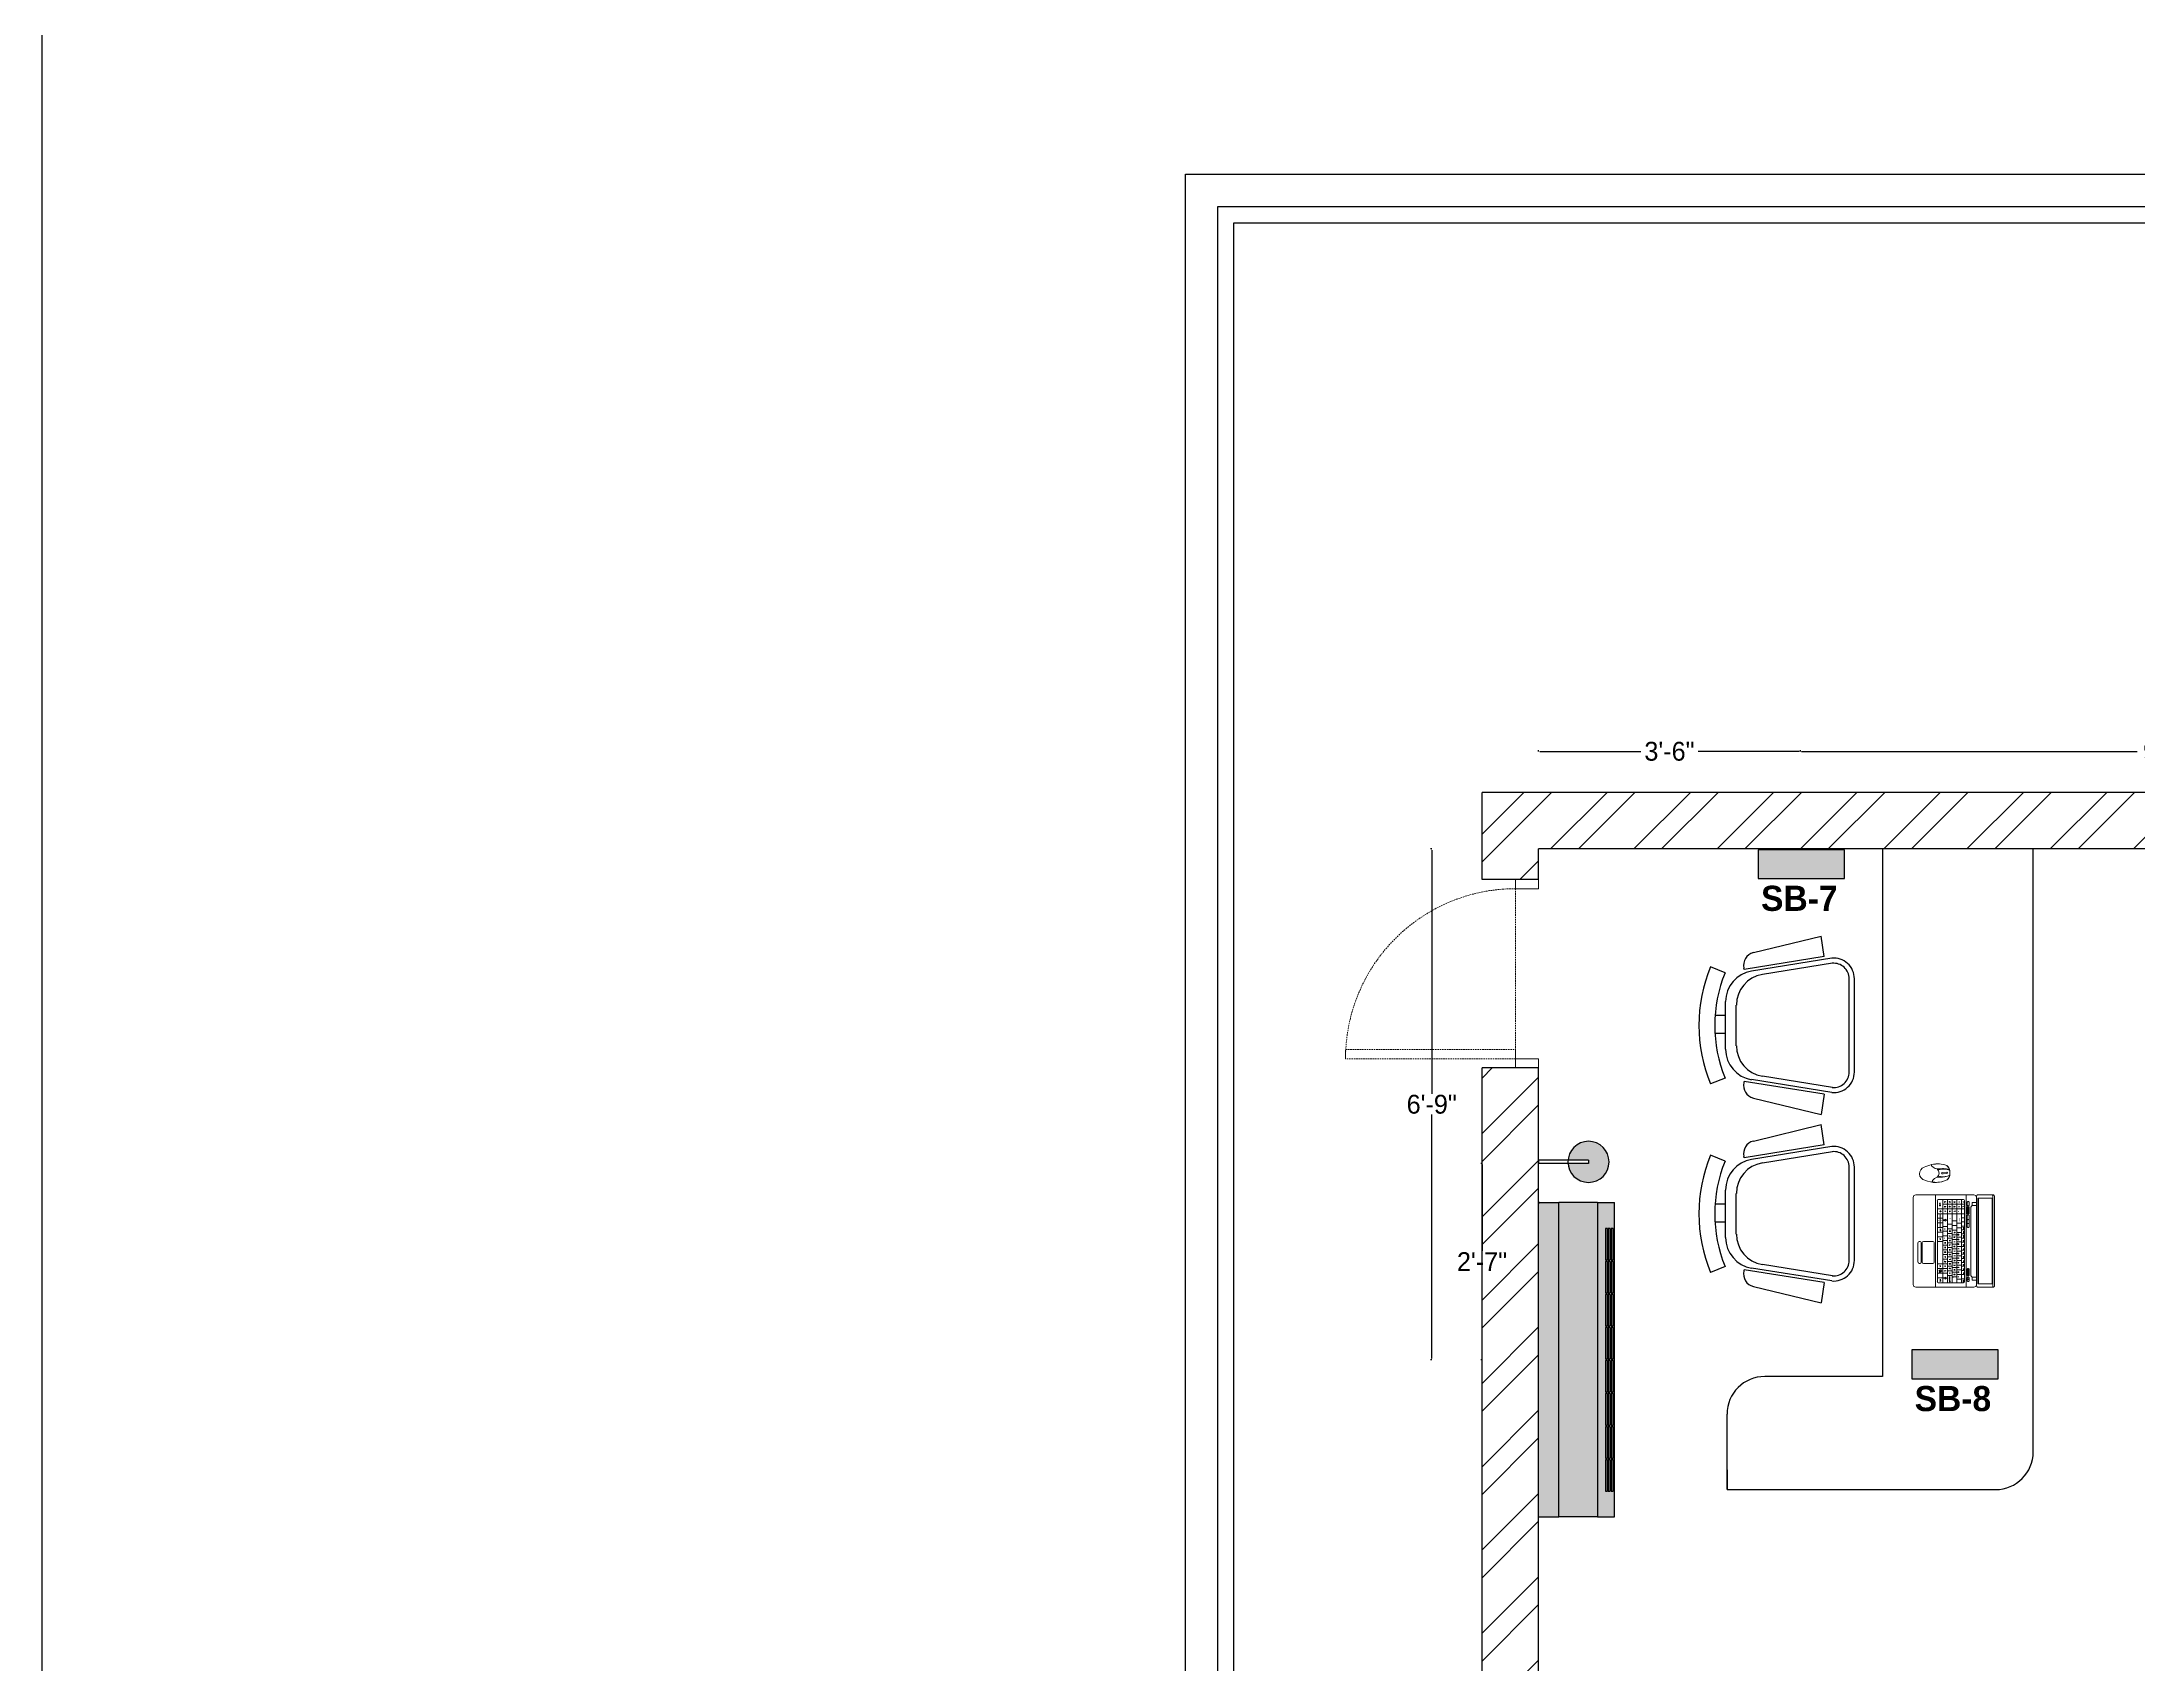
# Model space of a CAD drawing. Header units: inches. Extents: x 9636 to 21597, y -10243 to 557.
# Drawn here: x 12774.5 to 13108.3, y -2394.2 to -2135.9 of the extents above; entities that cross this region are included whole.
import ezdxf
from ezdxf.enums import TextEntityAlignment as Align

# ---------------------------------------------------------------- set-up
doc = ezdxf.new("R2010")
doc.units = ezdxf.units.IN
doc.header["$MEASUREMENT"] = 0
doc.linetypes.add('DASHED2', pattern=[0.375, 0.25, -0.125])
doc.linetypes.add('HIDDEN', pattern=[0.375, 0.25, -0.125])
for name, color, linetype in [('A-Door-Frame', 1, 'Continuous'), ('A-Door-Swing', 8, 'HIDDEN'), ('B-FURNITURE', 22, 'Continuous'), ('Edges', 7, 'Continuous'), ('IEL-HATCH-002', 7, 'Continuous')]:
    doc.layers.add(name, color=color, linetype=linetype)
doc.layers.add('FURNI', color=140, linetype='Continuous', lineweight=18)
doc.styles.add('HEMI', font='stylu.ttf')
doc.styles.add('Romand', font='romand.shx', dxfattribs={"bigfont": '@extfont2.shx'})
doc.styles.get("Standard").update_dxf_attribs({"font": 'arial.ttf'})
doc.dimstyles.get("Standard").update_dxf_attribs({"dimtxt": 0.18, "dimasz": 0.18, "dimexe": 0.18, "dimexo": 0.0625, "dimgap": 0.09, "dimtad": 0, "dimtih": 1, "dimtoh": 1, "dimdec": 0, "dimzin": 0, "dimdsep": 46, "dimlunit": 4, "dimtxsty": 'Standard', "dimcen": 0.09, "dimadec": 0, "dimazin": 0, "dimtfac": 1, "dimtdec": 0, "dimtofl": 0, "dimtmove": 0, "dimatfit": 3, "dimfxl": 1, "dimtolj": 1, "dimtzin": 0, "dimarcsym": 0})

# ---------------------------------------------------------------- blocks, each defined once
blk = doc.blocks.new('5ryh')
at = {"layer": 'IEL-HATCH-002', "true_color": 0x139b48, "transparency": 33554687}
h = blk.add_hatch(color=114, dxfattribs=at)
h.dxf.hatch_style = 1
h.paths.add_polyline_path([(6507.8, -1186.94), (6501.8, -1186.94), (6501.8, -1188.94), (6507.8, -1188.94)])
blk.add_lwpolyline([(6507.8, -1188.94), (6507.8, -1186.94), (6501.8, -1186.94), (6501.8, -1188.94)], close=True)
blk = doc.blocks.new('DRYG')
at = {"layer": 'Edges', "color": 18, "true_color": 0x000000}
for p, q in [((8077.83, 1479.53), (8077.83, 1479.56)), ((8077.83, 1479.56), (8078.02, 1479.56)), ((8077.83, 1479.53), (8077.83, 1421.72)), ((8077.83, 1479.53), (8078.02, 1479.53)), ((8078.02, 1479.56), (8078.02, 1479.53)), ((8078.02, 1479.56), (8081.6, 1479.56)), ((8078.02, 1479.53), (8081.6, 1479.53)), ((8088.69, 1479.56), (8081.6, 1479.56)), ((8081.6, 1479.56), (8081.6, 1479.53)), ((8081.6, 1479.53), (8081.6, 1421.72)), ((8088.69, 1479.56), (8091.83, 1479.56)), ((8088.69, 1421.69), (8088.69, 1479.56)), ((8091.83, 1479.56), (8091.83, 1421.69)), ((8090.14, 1474.81), (8090.51, 1474.81)), ((8090.14, 1469.03), (8090.14, 1474.81)), ((8090.51, 1474.81), (8090.51, 1469.03)), ((8090.66, 1474.81), (8091.04, 1474.81)), ((8090.66, 1469.03), (8090.66, 1474.81)), ((8091.04, 1474.81), (8091.04, 1469.03)), ((8091.19, 1474.81), (8091.57, 1474.81)), ((8091.19, 1469.03), (8091.19, 1474.81)), ((8091.57, 1474.81), (8091.57, 1469.03)), ((8090.51, 1469.03), (8090.14, 1469.03)), ((8090.14, 1468.72), (8090.51, 1468.72)), ((8090.14, 1462.95), (8090.14, 1468.72)), ((8090.51, 1468.72), (8090.51, 1462.95)), ((8091.04, 1469.03), (8090.66, 1469.03)), ((8090.66, 1468.72), (8091.04, 1468.72)), ((8090.66, 1462.95), (8090.66, 1468.72)), ((8091.04, 1468.72), (8091.04, 1462.95)), ((8091.57, 1469.03), (8091.19, 1469.03)), ((8091.19, 1468.72), (8091.57, 1468.72)), ((8091.19, 1462.95), (8091.19, 1468.72)), ((8091.57, 1468.72), (8091.57, 1462.95)), ((8090.51, 1462.95), (8090.14, 1462.95)), ((8090.14, 1462.64), (8090.51, 1462.64)), ((8090.14, 1456.86), (8090.14, 1462.64)), ((8090.51, 1462.64), (8090.51, 1456.86)), ((8091.04, 1462.95), (8090.66, 1462.95)), ((8090.66, 1462.64), (8091.04, 1462.64)), ((8090.66, 1456.86), (8090.66, 1462.64)), ((8091.04, 1462.64), (8091.04, 1456.86)), ((8091.57, 1462.95), (8091.19, 1462.95)), ((8091.19, 1462.64), (8091.57, 1462.64)), ((8091.19, 1456.86), (8091.19, 1462.64)), ((8091.57, 1462.64), (8091.57, 1456.86)), ((8090.51, 1456.86), (8090.14, 1456.86)), ((8090.14, 1456.55), (8090.51, 1456.55)), ((8090.14, 1450.78), (8090.14, 1456.55)), ((8090.51, 1456.55), (8090.51, 1450.78)), ((8091.04, 1456.86), (8090.66, 1456.86)), ((8090.66, 1456.55), (8091.04, 1456.55)), ((8090.66, 1450.78), (8090.66, 1456.55)), ((8091.04, 1456.55), (8091.04, 1450.78)), ((8091.57, 1456.86), (8091.19, 1456.86)), ((8091.19, 1456.55), (8091.57, 1456.55)), ((8091.19, 1450.78), (8091.19, 1456.55)), ((8091.57, 1456.55), (8091.57, 1450.78)), ((8090.51, 1450.78), (8090.14, 1450.78)), ((8091.04, 1450.78), (8090.66, 1450.78)), ((8091.57, 1450.78), (8091.19, 1450.78)), ((8090.14, 1450.47), (8090.51, 1450.47)), ((8090.14, 1444.69), (8090.14, 1450.47)), ((8090.51, 1450.47), (8090.51, 1444.69)), ((8090.66, 1450.47), (8091.04, 1450.47)), ((8090.66, 1444.69), (8090.66, 1450.47)), ((8091.04, 1450.47), (8091.04, 1444.69)), ((8091.19, 1450.47), (8091.57, 1450.47)), ((8091.19, 1444.69), (8091.19, 1450.47)), ((8091.57, 1450.47), (8091.57, 1444.69)), ((8090.51, 1444.69), (8090.14, 1444.69)), ((8090.14, 1444.38), (8090.51, 1444.38)), ((8090.14, 1438.61), (8090.14, 1444.38)), ((8090.51, 1444.38), (8090.51, 1438.61)), ((8091.04, 1444.69), (8090.66, 1444.69)), ((8090.66, 1444.38), (8091.04, 1444.38)), ((8090.66, 1438.61), (8090.66, 1444.38)), ((8091.04, 1444.38), (8091.04, 1438.61)), ((8091.57, 1444.69), (8091.19, 1444.69)), ((8091.19, 1444.38), (8091.57, 1444.38)), ((8091.19, 1438.61), (8091.19, 1444.38)), ((8091.57, 1444.38), (8091.57, 1438.61)), ((8090.51, 1438.61), (8090.14, 1438.61)), ((8090.14, 1438.3), (8090.51, 1438.3)), ((8090.14, 1432.53), (8090.14, 1438.3)), ((8090.51, 1438.3), (8090.51, 1432.53)), ((8091.04, 1438.61), (8090.66, 1438.61)), ((8090.66, 1438.3), (8091.04, 1438.3)), ((8090.66, 1432.53), (8090.66, 1438.3)), ((8091.04, 1438.3), (8091.04, 1432.53)), ((8091.57, 1438.61), (8091.19, 1438.61)), ((8091.19, 1438.3), (8091.57, 1438.3)), ((8091.19, 1432.53), (8091.19, 1438.3)), ((8091.57, 1438.3), (8091.57, 1432.53)), ((8090.51, 1432.53), (8090.14, 1432.53)), ((8090.14, 1432.21), (8090.51, 1432.21)), ((8090.14, 1426.44), (8090.14, 1432.21)), ((8090.51, 1432.21), (8090.51, 1426.44)), ((8091.04, 1432.53), (8090.66, 1432.53)), ((8090.66, 1432.21), (8091.04, 1432.21)), ((8090.66, 1426.44), (8090.66, 1432.21)), ((8091.04, 1432.21), (8091.04, 1426.44)), ((8091.57, 1432.53), (8091.19, 1432.53)), ((8091.19, 1432.21), (8091.57, 1432.21)), ((8091.19, 1426.44), (8091.19, 1432.21)), ((8091.57, 1432.21), (8091.57, 1426.44)), ((8090.51, 1426.44), (8090.14, 1426.44)), ((8091.04, 1426.44), (8090.66, 1426.44)), ((8091.57, 1426.44), (8091.19, 1426.44)), ((8077.83, 1421.69), (8077.83, 1421.72)), ((8077.83, 1421.72), (8078.02, 1421.72)), ((8078.02, 1421.69), (8077.83, 1421.69)), ((8078.02, 1421.72), (8078.02, 1421.69)), ((8081.6, 1421.72), (8078.02, 1421.72)), ((8078.02, 1421.69), (8081.6, 1421.69)), ((8081.6, 1421.72), (8081.6, 1421.69)), ((8088.69, 1421.69), (8081.6, 1421.69)), ((8088.69, 1421.69), (8091.83, 1421.69))]:
    blk.add_line(p, q, dxfattribs=at)
at = {"layer": 'FURNI', "color": 18, "true_color": 0x000000}
blk.add_line((8077.83, 1421.69), (8091.83, 1421.69), dxfattribs=at)
blk = doc.blocks.new('E4RG')
at = {"layer": 'IEL-HATCH-002', "transparency": 33554687}
h = blk.add_hatch(color=256, dxfattribs=at)
h.dxf.hatch_style = 1
h.set_gradient(color1=(255, 255, 255), color2=(147, 149, 152), name='CYLINDER')
h.paths.add_polyline_path([(4585.01, 653.22), (4585, 653.22), (4554.41, 653.22), (4554.41, 649.47), (4585.01, 649.47)])
h.paths.add_polyline_path([(4585, 655.12), (4585, 655.21), (4554.42, 655.21), (4554.42, 655.12), (4554.42, 653.22), (4585, 653.22)])
h.paths.add_polyline_path([(4585.01, 649.47), (4554.41, 649.47), (4554.41, 647.81), (4585.01, 647.81)])
h.paths.add_polyline_path([(4556.92, 648.71), (4559.97, 648.71), (4559.97, 648.51), (4556.92, 648.51)], flags=16)
h.paths.add_polyline_path([(4556.92, 648.43), (4559.97, 648.43), (4559.97, 648.23), (4556.92, 648.23)], flags=16)
h.paths.add_polyline_path([(4556.92, 648.15), (4559.97, 648.15), (4559.97, 647.95), (4556.92, 647.95)], flags=16)
h.paths.add_polyline_path([(4560.14, 648.71), (4563.19, 648.71), (4563.19, 648.51), (4560.14, 648.51)], flags=16)
h.paths.add_polyline_path([(4560.14, 648.43), (4563.19, 648.43), (4563.19, 648.23), (4560.14, 648.23)], flags=16)
h.paths.add_polyline_path([(4560.14, 648.15), (4563.19, 648.15), (4563.19, 647.95), (4560.14, 647.95)], flags=16)
h.paths.add_polyline_path([(4563.36, 648.71), (4566.41, 648.71), (4566.41, 648.51), (4563.36, 648.51)], flags=16)
h.paths.add_polyline_path([(4563.36, 648.43), (4566.41, 648.43), (4566.41, 648.23), (4563.36, 648.23)], flags=16)
h.paths.add_polyline_path([(4563.36, 648.15), (4566.41, 648.15), (4566.41, 647.95), (4563.36, 647.95)], flags=16)
h.paths.add_polyline_path([(4566.57, 648.71), (4569.63, 648.71), (4569.63, 648.51), (4566.57, 648.51)], flags=16)
h.paths.add_polyline_path([(4566.57, 648.43), (4569.63, 648.43), (4569.63, 648.23), (4566.57, 648.23)], flags=16)
h.paths.add_polyline_path([(4566.57, 648.15), (4569.63, 648.15), (4569.63, 647.95), (4566.57, 647.95)], flags=16)
h.paths.add_polyline_path([(4569.79, 648.71), (4572.85, 648.71), (4572.85, 648.51), (4569.79, 648.51)], flags=16)
h.paths.add_polyline_path([(4569.79, 648.43), (4572.85, 648.43), (4572.85, 648.23), (4569.79, 648.23)], flags=16)
h.paths.add_polyline_path([(4569.79, 648.15), (4572.85, 648.15), (4572.85, 647.95), (4569.79, 647.95)], flags=16)
h.paths.add_polyline_path([(4573.01, 648.71), (4576.06, 648.71), (4576.06, 648.51), (4573.01, 648.51)], flags=16)
h.paths.add_polyline_path([(4573.01, 648.43), (4576.06, 648.43), (4576.06, 648.23), (4573.01, 648.23)], flags=16)
h.paths.add_polyline_path([(4573.01, 648.15), (4576.06, 648.15), (4576.06, 647.95), (4573.01, 647.95)], flags=16)
h.paths.add_polyline_path([(4576.23, 648.71), (4579.28, 648.71), (4579.28, 648.51), (4576.23, 648.51)], flags=16)
h.paths.add_polyline_path([(4576.23, 648.43), (4579.28, 648.43), (4579.28, 648.23), (4576.23, 648.23)], flags=16)
h.paths.add_polyline_path([(4576.23, 648.15), (4579.28, 648.15), (4579.28, 647.95), (4576.23, 647.95)], flags=16)
h.paths.add_polyline_path([(4579.45, 648.71), (4582.5, 648.71), (4582.5, 648.51), (4579.45, 648.51)], flags=16)
h.paths.add_polyline_path([(4579.45, 648.43), (4582.5, 648.43), (4582.5, 648.23), (4579.45, 648.23)], flags=16)
h.paths.add_polyline_path([(4579.45, 648.15), (4582.5, 648.15), (4582.5, 647.95), (4579.45, 647.95)], flags=16)
at = {"layer": 'FURNI', "color": 18, "true_color": 0x000000, "xscale": -0.5288462308038518, "yscale": 0.5288462308038518, "zscale": 0.5288462308038518, "rotation": 90}
blk.add_blockref('DRYG', (5336.87, 4927.15), dxfattribs=at)
blk = doc.blocks.new('laptop_top')
at = {"color": 0, "linetype": 'ByBlock', "lineweight": -2}
for p, q in [((-141.9, 213.4), (-141.9, 228.3)), ((-130.5, 213.4), (-130.5, 228.3)), ((127.9, 213.4), (127.9, 228.3)), ((139.3, 213.4), (139.3, 228.3)), ((-166.7, 219.4), (-166.7, 8.9)), ((-166.7, 191.6), (166.7, 191.6)), ((-151.2, 90.5), (-151.2, 181.8)), ((149.5, 174.2), (-151.2, 174.2)), ((149.5, 157.3), (-151.2, 157.3)), ((-147.7, 185.3), (145.9, 185.3)), ((-130.5, 213.4), (-141.9, 213.4)), ((-138.1, 200.9), (-138.1, 198.1)), ((-137.7, 174.2), (-137.7, 157.3)), ((-136.4, 185.3), (-136.4, 174.2)), ((-129.5, 157.3), (-129.5, 140.4)), ((-121.1, 185.3), (-121.1, 174.2)), ((-120.8, 174.2), (-120.8, 157.3)), ((-112.6, 157.3), (-112.6, 140.4)), ((-106.7, 185.3), (-106.7, 174.2)), ((-103.9, 174.2), (-103.9, 157.3)), ((-95.7, 157.3), (-95.7, 140.4)), ((-91.4, 185.3), (-91.4, 174.2)), ((-87, 174.2), (-87, 157.3)), ((-78.8, 157.3), (-78.8, 140.4)), ((-77.4, 185.3), (-77.4, 174.2)), ((-70.1, 174.2), (-70.1, 157.3)), ((-63, 185.3), (-63, 174.2)), ((-61.9, 157.3), (-61.9, 140.4)), ((-53.2, 174.2), (-53.2, 157.3)), ((-47.7, 185.3), (-47.7, 174.2)), ((-45, 157.3), (-45, 140.4)), ((-36.3, 174.2), (-36.3, 157.3)), ((-33.3, 185.3), (-33.3, 174.2)), ((-28.1, 157.3), (-28.1, 140.4)), ((-19.4, 174.2), (-19.4, 157.3)), ((-19.3, 185.3), (-19.3, 174.2)), ((-11.2, 157.3), (-11.2, 140.4)), ((-4.4, 185.3), (-4.4, 174.2)), ((-2.5, 174.2), (-2.5, 157.3)), ((5.7, 157.3), (5.7, 140.4)), ((10.9, 185.3), (10.9, 174.2)), ((14.4, 174.2), (14.4, 157.3)), ((22.6, 157.3), (22.6, 140.4)), ((25.7, 185.3), (25.7, 174.2)), ((31.3, 174.2), (31.3, 157.3)), ((39.5, 157.3), (39.5, 140.4)), ((40.1, 185.3), (40.1, 174.2)), ((48.2, 174.2), (48.2, 157.3)), ((54.1, 185.3), (54.1, 174.2)), ((56.4, 157.3), (56.4, 140.4)), ((63.4, 201.6), (63.4, 195.3)), ((65.1, 174.2), (65.1, 157.3)), ((69, 185.3), (69, 174.2)), ((73.2, 157.3), (73.2, 140.4)), ((84.3, 185.3), (84.3, 174.2)), ((98.7, 185.3), (98.7, 87)), ((115.7, 185.3), (115.7, 87)), ((139.3, 213.4), (127.9, 213.4)), ((132.6, 185.3), (132.6, 106.6)), ((149.5, 181.8), (149.5, 90.5)), ((166.7, 219.4), (166.7, 8.9)), ((-166.7, 80.1), (166.7, 80.1)), ((149.5, 140.4), (-151.2, 140.4)), ((149.5, 123.5), (-151.2, 123.5)), ((149.5, 106.6), (-151.2, 106.6)), ((145.9, 87), (-147.7, 87)), ((-133.5, 106.6), (-133.5, 87)), ((-124.7, 140.4), (-124.7, 123.5)), ((-116.6, 123.5), (-116.6, 106.6)), ((-116.6, 106.6), (-116.6, 87)), ((-107.8, 140.4), (-107.8, 123.5)), ((-99.8, 123.5), (-99.8, 106.6)), ((-99.8, 106.6), (-99.8, 87)), ((-90.9, 140.4), (-90.9, 123.5)), ((-82.9, 123.5), (-82.9, 106.6)), ((-82.9, 106.6), (-82.9, 87)), ((-74, 140.4), (-74, 123.5)), ((-66, 123.5), (-66, 106.6)), ((-57.1, 140.4), (-57.1, 123.5)), ((-49.1, 123.5), (-49.1, 106.6)), ((-40.2, 140.4), (-40.2, 123.5)), ((-32.2, 123.5), (-32.2, 106.6)), ((-23.3, 140.4), (-23.3, 123.5)), ((-15.3, 123.5), (-15.3, 106.6)), ((-6.4, 140.4), (-6.4, 123.5)), ((-2.1, 106.6), (-2.1, 87)), ((1.6, 123.5), (1.6, 106.6)), ((10.5, 140.4), (10.5, 123.5)), ((14.8, 106.6), (14.8, 87)), ((18.5, 123.5), (18.5, 106.6)), ((27.4, 140.4), (27.4, 123.5)), ((31.7, 106.6), (31.7, 87)), ((35.4, 123.5), (35.4, 106.6)), ((44.3, 140.4), (44.3, 123.5)), ((48.6, 106.6), (48.6, 87)), ((48.6, 96.8), (98.7, 96.8)), ((52.3, 123.5), (52.3, 106.6)), ((61.2, 140.4), (61.2, 123.5)), ((65.5, 106.6), (65.5, 87)), ((82.4, 106.6), (82.4, 87)), ((157.8, 0), (-157.8, 0)), ((-81.4, 36.5), (-81.4, 70.6)), ((-81.4, 24.5), (-81.4, 21.6)), ((-77, 75.1), (-5.8, 75.1)), ((-77, 32.1), (-5.8, 32.1)), ((-77, 29), (-5.8, 29)), ((-77, 17.1), (-5.8, 17.1)), ((-1.3, 70.6), (-1.3, 36.5)), ((-1.3, 24.5), (-1.3, 21.6))]:
    blk.add_line(p, q, dxfattribs=at)
for points in [[(-166.7, 231.4), (-166.7, 290.5)], [(-160.5, 293.6), (160.5, 293.6)], [(160.5, 288.1), (-160.5, 288.1)], [(160.5, 228.3), (-160.5, 228.3)], [(154.8, 235.9), (-154.8, 235.9)], [(166.7, 290.5), (166.7, 231.4)], [(-124.4, 208.6), (121.8, 208.6)]]:
    blk.add_lwpolyline(points, dxfattribs=at)
for points in [[(-154.8, 284.6), (-154.8, 233.5), (154.8, 233.5), (154.8, 284.6), (-154.8, 284.6)], [(37.3, 129.7), (34.5, 133.5), (34.5, 129.7), (34.3, 129.7), (34.3, 134.2), (37.1, 130.3), (37.1, 134.2), (37.3, 134.2), (37.3, 129.7)], [(34.5, 134.6), (35, 135), (35.5, 135), (36.1, 134.6), (36.7, 134.6), (36.9, 134.8), (37.1, 134.8), (36.7, 134.4), (36.1, 134.4), (35.5, 134.8), (35, 134.8), (34.7, 134.6), (34.5, 134.6)]]:
    blk.add_lwpolyline(points, close=True, dxfattribs=at)
for points in [[(-143.7, 201.6), (-132.5, 201.6, -0.414214), (-129.9, 198.9), (-129.9, 197.9, -0.414214), (-132.5, 195.3), (-143.7, 195.3, -0.414214), (-146.4, 197.9), (-146.4, 198.9, -0.414214)], [(-124.2, 201.6), (-100.8, 201.6, -0.414214), (-99.6, 200.4), (-99.6, 200.4, -0.414214), (-100.8, 199.2), (-124.2, 199.2, -0.414214), (-125.4, 200.4), (-125.4, 200.4, -0.414214)], [(-124.2, 197.7), (-100.8, 197.7, -0.414214), (-99.6, 196.5), (-99.6, 196.5, -0.414214), (-100.8, 195.3), (-124.2, 195.3, -0.414214), (-125.4, 196.5), (-125.4, 196.5, -0.414214)], [(51.6, 201.6), (91.9, 201.6, -0.414214), (94.6, 198.9), (94.6, 197.9, -0.414214), (91.9, 195.3), (51.6, 195.3, -0.414214), (48.9, 197.9), (48.9, 198.9, -0.414214)], [(99.1, 201.6), (122.6, 201.6, -0.414214), (123.8, 200.4), (123.8, 200.4, -0.414214), (122.6, 199.2), (99.1, 199.2, -0.414214), (97.9, 200.4), (97.9, 200.4, -0.414214)], [(99.1, 197.7), (122.6, 197.7, -0.414214), (123.8, 196.5), (123.8, 196.5, -0.414214), (122.6, 195.3), (99.1, 195.3, -0.414214), (97.9, 196.5), (97.9, 196.5, -0.414214)], [(129, 201.6), (140.2, 201.6, -0.414214), (142.9, 198.9), (142.9, 197.9, -0.414214), (140.2, 195.3), (129, 195.3, -0.414214), (126.4, 197.9), (126.4, 198.9, -0.414214)], [(-108.4, 97.7, 0.301668), (-112.5, 98), (-113.5, 94.3, -0.301668), (-109.5, 94)], [(-107.2, 101.9, 0.301668), (-111.2, 102.2), (-112.3, 98.5, -0.301668), (-108.2, 98.2)], [(-103.7, 97.1, -0.279065), (-107.8, 97.3), (-108.9, 93.7, 0.279065), (-104.8, 93.5)], [(-102.5, 101.3, -0.279065), (-106.6, 101.6), (-107.7, 97.9, 0.279065), (-103.6, 97.7)]]:
    blk.add_lwpolyline(points, format="xyb", close=True, dxfattribs=at)
for points, format in [([(-131.8, 152.9, 0.445, 0.445, 0), (-136.3, 152.9, 3.56, 0, 0), (-139.7, 152.9, 0, 0, 0)], "xyseb"), ([(-130.5, 213.4, 0.381204), (-124.4, 208.6, -0.067107)], "xyb"), ([(83.2, 165.8, 0.89, 0.89, 0), (75.8, 165.8, 2.67, 0, 0), (70.5, 165.8, 0, 0, 0)], "xyseb"), ([(75.6, 201.6, -0.414214), (78.3, 198.9), (78.3, 197.9, -0.414214), (75.6, 195.3)], "xyb"), ([(127.9, 213.4, -0.381204), (121.8, 208.6, 0.067107)], "xyb"), ([(-139.7, 144.8, 0.445, 0.445, 0), (-135.2, 144.8, 3.56, 0, 0), (-131.8, 144.8, 0, 0, 0)], "xyseb"), ([(-133.1, 115.2), (-133.1, 109.9, -0.414214), (-133.2, 109.7), (-134.7, 109.7, -0.414214), (-134.8, 109.9), (-134.8, 115.2), (-137.3, 115.2, -0.606815), (-137.4, 115.5), (-134.1, 120.3, -0.520567), (-133.8, 120.3), (-130.5, 115.5, -0.606815), (-130.6, 115.2), (-133.1, 115.2)], "xyb"), ([(60, 91.9, 0.312, 0.312, 0), (56.9, 91.9, 2.49, 0, 0), (54.5, 91.9, 0, 0, 0)], "xyseb"), ([(81.6, 136.9, 0.89, 0.89, 0), (81.6, 130.5, 0.89, 0.89, 0), (75.8, 130.5, 3.56, 0, 0), (70.5, 130.5, 0, 0, 0)], "xyseb"), ([(76.4, 115.2), (76.4, 109.9, -0.414214), (76.2, 109.7), (74.8, 109.7, -0.414214), (74.6, 109.9), (74.6, 115.2), (72.2, 115.2, -0.606815), (72, 115.5), (75.4, 120.3, -0.520567), (75.7, 120.3), (79, 115.5, -0.606815), (78.9, 115.2), (76.4, 115.2)], "xyb"), ([(74, 99.1, 0.312, 0.312, 0), (74, 102.3, 2.49, 0, 0), (74, 104.7, 0, 0, 0)], "xyseb"), ([(74, 94.4, 0.312, 0.312, 0), (74, 91.2, 2.49, 0, 0), (74, 88.9, 0, 0, 0)], "xyseb"), ([(87.9, 91.9, 0.312, 0.312, 0), (91.1, 91.9, 2.49, 0, 0), (93.5, 91.9, 0, 0, 0)], "xyseb")]:
    blk.add_lwpolyline(points, format=format, dxfattribs=at)
at = {"color": 0, "linetype": 'ByBlock', "lineweight": -2, "const_width": 0.445}
for points in [[(-139.7, 151), (-139.7, 154.8)], [(-131.8, 142.9), (-131.8, 146.6)]]:
    blk.add_lwpolyline(points, dxfattribs=at)
at = {"color": 0, "linetype": 'ByBlock', "lineweight": -2}
blk.add_circle((-138.1, 198.1), 1.38, dxfattribs=at)
for centre, radius, start, end in [((-157.8, 219.4), 8.9, 90, 180), ((157.8, 219.4), 8.9, 0, 90), ((-147.7, 181.8), 3.56, 90, 180), ((145.9, 181.8), 3.56, 0, 90), ((-147.7, 90.5), 3.56, 180, 270), ((145.9, 90.5), 3.56, 270, 0), ((-157.8, 8.9), 8.9, 180, 270), ((-77, 70.6), 4.45, 90, 180), ((-77, 36.5), 4.45, 180, 270), ((-77, 24.5), 4.45, 90, 180), ((-77, 21.6), 4.45, 180, 270), ((-5.8, 70.6), 4.45, 0, 90), ((-5.8, 36.5), 4.45, 270, 0), ((-5.8, 24.5), 4.45, 0, 90), ((-5.8, 21.6), 4.45, 270, 0), ((157.8, 8.9), 8.9, 270, 0)]:
    blk.add_arc(centre, radius, start, end, dxfattribs=at)
for centre, major_axis, start_param, end_param in [((-160.5, 290.5), (6.23, 0), 1.570796, 3.141593), ((-160.5, 285), (6.23, 0), 1.570796, 3.141593), ((-160.5, 231.4), (-6.23, 0), 0, 1.570796), ((160.5, 290.5), (-6.23, 0), 3.141593, 4.712389), ((160.5, 285), (-6.23, 0), 3.141593, 4.712389)]:
    blk.add_ellipse(centre, major_axis=major_axis, ratio=0.5, start_param=start_param, end_param=end_param, dxfattribs=at)
at = {"color": 0, "linetype": 'ByBlock', "lineweight": -2, "extrusion": (0, 0, -1)}
blk.add_ellipse((160.5, 231.4), major_axis=(6.23, 0), ratio=0.5, start_param=0, end_param=1.570796, dxfattribs=at)
at = {"color": 0, "linetype": 'ByBlock', "lineweight": -2, "style": 'Romand'}
for s, height, p in [('Esc', 3.56, (-148.8, 181.8)), ('F1', 3.12, (-119.1, 181.8)), ('F2', 3.12, (-104.7, 181.8)), ('F3', 3.12, (-89.4, 181.8)), ('F4', 3.12, (-75.4, 181.8)), ('F5', 3.12, (-61, 181.8)), ('F6', 3.12, (-45.7, 181.8)), ('F7', 3.12, (-31.3, 181.8)), ('F8', 3.12, (-17.3, 181.8)), ('F9', 3.12, (-2.5, 181.8)), ('F10', 3.12, (12.8, 181.8)), ('F11', 3.12, (27.7, 181.8)), ('F12', 3.12, (42.1, 181.8))]:
    blk.add_text(s, height=height, dxfattribs=at).set_placement(p, align=Align.MIDDLE_LEFT)
for s, height, p in [('1', 4.45, (-129.2, 162.9)), ('2', 4.45, (-112.3, 162.9)), ('3', 4.45, (-95.4, 162.9)), ('4', 4.45, (-78.5, 162.9)), ('5', 4.45, (-61.6, 162.9)), ('6', 4.45, (-44.7, 162.9)), ('7', 4.45, (-27.8, 162.9)), ('8', 4.45, (-10.9, 162.9)), ('9', 4.45, (6, 162.9)), ('0', 4.45, (22.9, 162.9)), ('.', 4.45, (107.2, 165.8)), ('/', 4.45, (124.1, 179.8)), ('+', 4.45, (124.1, 165.8)), ('-', 4.45, (141, 165.8)), ('*', 4.45, (141, 179.8)), ('Cap Lock', 3.12, (-138, 131.9)), ('Ctrl', 3.12, (-142, 98.1)), ('Q', 4.45, (-121.1, 148.8)), ('A', 4.45, (-116.3, 131.9)), ('Z', 4.45, (-108.2, 115)), ('W', 4.45, (-104.2, 148.8)), ('S', 4.45, (-99.4, 131.9)), ('Alt', 3.12, (-91.3, 98.1)), ('X', 4.45, (-91.3, 115)), ('E', 4.45, (-87.3, 148.8)), ('D', 4.45, (-82.5, 131.9)), ('C', 4.45, (-74.4, 115)), ('R', 4.45, (-70.4, 148.8)), ('F', 4.45, (-65.6, 131.9)), ('V', 4.45, (-57.5, 115)), ('T', 4.45, (-53.5, 148.8)), ('G', 4.45, (-48.7, 131.9)), ('B', 4.45, (-40.6, 115)), ('Y', 4.45, (-36.6, 148.8)), ('H', 4.45, (-31.8, 131.9)), ('N', 4.45, (-23.7, 115)), ('U', 4.45, (-19.7, 148.8)), ('J', 4.45, (-14.9, 131.9)), ('M', 4.45, (-6.8, 115)), ('I', 4.45, (-2.8, 148.8)), ('K', 4.45, (2, 131.9)), ('Alt', 3.12, (6.4, 98.1)), (',', 4.45, (10.1, 115)), ('O', 4.45, (14.1, 148.8)), ('L', 4.45, (18.9, 131.9)), ('.', 4.45, (27, 115)), ('P', 4.45, (31, 148.8)), ('Ctrl', 3.12, (40.2, 98.1)), ('-', 4.45, (43.9, 115)), ('7', 4.45, (107.2, 148.8)), ('4', 4.45, (107.2, 131.9)), ('0', 4.45, (107.2, 98.1)), ('1', 4.45, (107.2, 115)), ('8', 4.45, (124.1, 148.8)), ('5', 4.45, (124.1, 131.9)), ('2', 4.45, (124.1, 115)), ('Enter', 3.12, (132.6, 96.8)), ('9', 4.45, (141, 148.8)), ('3', 4.45, (141, 115)), ('6', 4.45, (141, 131.9))]:
    blk.add_text(s, height=height, dxfattribs=at).set_placement(p, align=Align.MIDDLE_CENTER)
blk = doc.blocks.new('shht')
at = {"color": 251, "true_color": 0x636466}
for p, q in [((14831.5, -2142.89), (14831.5, -2129.01)), ((15442.5, -2129.01), (14831.5, -2129.01)), ((14840.5, -2142.89), (14840.5, -2138.01)), ((15433.5, -2138.01), (14840.5, -2138.01)), ((14895.25, -2138.01), (14895.25, -2222.01)), ((14919.25, -2234.01), (14919.25, -2138.01)), ((14840.5, -2142.89), (14831.5, -2142.89)), ((14831.5, -2326.01), (14831.5, -2172.89)), ((14840.5, -2172.89), (14831.5, -2172.89)), ((14840.5, -2326.01), (14840.5, -2172.89)), ((14895.25, -2222.01), (14876.5, -2222.01)), ((14870.5, -2240.01), (14870.5, -2228.01)), ((14840.5, -2240.01), (14840.5, -2236.87)), ((14870.5, -2236.87), (14870.5, -2240.01)), ((14870.5, -2240.01), (14913.25, -2240.01))]:
    blk.add_line(p, q, dxfattribs=at)
at = {"color": 251, "lineweight": 9, "true_color": 0x636466}
for points in [[(14905.99, -2189.53, -0.241004), (14905.57, -2190.69, -0.217003), (14901.98, -2190.77, -0.752527), (14901.88, -2188.68, -0.115399), (14904.32, -2188.17, -0.099122), (14905.47, -2188.42, -0.240483), (14905.99, -2189.53)], [(14905.92, -2189.07, 0.071754), (14904.96, -2188.92, 0.043169), (14904.33, -2188.96, -0.269309), (14903.07, -2188.46, -0.36617), (14903.13, -2188.27, -0.160325), (14905.47, -2188.42, -0.150096), (14905.92, -2189.07)], [(14905.94, -2189.14, 0.141108), (14904.43, -2189.05, -0.211379), (14903.97, -2188.96, -0.412702), (14903.98, -2190.3, -0.176997), (14904.48, -2190.19, 0.141094), (14905.97, -2189.96, 0.080592), (14905.99, -2189.53, 0.075205), (14905.94, -2189.14)], [(14905.97, -2190, -0.055019), (14905.19, -2190.22, -0.050601), (14904.45, -2190.27, 0.084687), (14903.98, -2190.3, 0.175899), (14903.21, -2190.83, 0.569307), (14903.31, -2191.07, 0.064428), (14904.34, -2191.07, 0.081238), (14905.57, -2190.69, 0.150456), (14905.97, -2190)], [(14904.91, -2189.74), (14905.52, -2189.71, 0.837339), (14905.47, -2189.49), (14904.77, -2189.52, 1), (14904.78, -2189.75)]]:
    blk.add_lwpolyline(points, format="xyb", close=True, dxfattribs=at)
at = {"color": 251, "true_color": 0x636466}
for centre, start, end in [((14876.5, -2228.01), 90, 180), ((14913.25, -2234.01), 270, 0)]:
    blk.add_arc(centre, 6, start, end, dxfattribs=at)
at = {"layer": 'A-Door-Frame', "color": 251, "lineweight": 5, "true_color": 0x636466}
for p, q in [((14840.5, -2142.89), (14836.83, -2142.89)), ((14840.5, -2172.89), (14836.83, -2172.89))]:
    blk.add_line(p, q, dxfattribs=at)
for points in [[(14840.5, -2142.89), (14840.5, -2144.35), (14836.83, -2144.35), (14836.83, -2142.89)], [(14840.5, -2172.89), (14840.5, -2171.42), (14836.83, -2171.42), (14836.83, -2172.89)]]:
    blk.add_lwpolyline(points, dxfattribs=at)
at = {"layer": 'A-Door-Swing', "color": 251, "linetype": 'DASHED2', "lineweight": 5, "true_color": 0x636466}
blk.add_line((14836.83, -2171.18), (14836.83, -2144.11), dxfattribs=at)
blk.add_lwpolyline([(14836.83, -2171.42), (14809.76, -2171.42), (14809.76, -2169.95), (14836.83, -2169.95)], close=True, dxfattribs=at)
blk.add_arc((14836.83, -2171.42), 27.07, 90, 180, dxfattribs=at)
at = {"layer": 'B-FURNITURE', "color": 251, "true_color": 0x636466}
for p, q in [((14874.69, -2154.53), (14885.47, -2151.91)), ((14885.99, -2155.15), (14885.47, -2151.91)), ((14885.99, -2155.15), (14873.23, -2157.2)), ((14887.18, -2155.42), (14874.42, -2157.47)), ((14870.19, -2157.73), (14867.86, -2156.78)), ((14873.23, -2157.2), (14873.18, -2157)), ((14887.31, -2156.23), (14876.13, -2158.02)), ((14889.96, -2173.54), (14889.96, -2158.68)), ((14890.78, -2173.54), (14890.78, -2158.68)), ((14870.28, -2169.9), (14870.28, -2162.32)), ((14868.6, -2164.51), (14870.28, -2164.51)), ((14871.98, -2169.34), (14871.98, -2162.88)), ((14868.58, -2167.36), (14870.28, -2167.36)), ((14870.19, -2174.49), (14867.86, -2175.44)), ((14873.23, -2175.02), (14873.18, -2175.22)), ((14885.99, -2177.07), (14873.23, -2175.02)), ((14887.18, -2176.8), (14874.42, -2174.75)), ((14887.31, -2175.99), (14876.13, -2174.2)), ((14874.69, -2177.69), (14885.47, -2180.31)), ((14885.99, -2177.07), (14885.47, -2180.31)), ((14874.69, -2184.52), (14885.47, -2181.91)), ((14885.99, -2185.15), (14885.47, -2181.91)), ((14885.99, -2185.15), (14873.23, -2187.19)), ((14887.18, -2185.41), (14874.42, -2187.46)), ((14870.19, -2187.72), (14867.86, -2186.78)), ((14873.23, -2187.19), (14873.18, -2187)), ((14887.31, -2186.22), (14876.13, -2188.02)), ((14889.96, -2203.53), (14889.96, -2188.67)), ((14890.78, -2203.53), (14890.78, -2188.67)), ((14870.28, -2199.89), (14870.28, -2192.32)), ((14868.6, -2194.5), (14870.28, -2194.5)), ((14871.98, -2199.33), (14871.98, -2192.87)), ((14868.58, -2197.36), (14870.28, -2197.36)), ((14870.19, -2204.48), (14867.86, -2205.43)), ((14873.23, -2205.01), (14873.18, -2205.21)), ((14885.99, -2207.06), (14873.23, -2205.01)), ((14887.18, -2206.8), (14874.42, -2204.75)), ((14887.31, -2205.99), (14876.13, -2204.19)), ((14874.69, -2207.69), (14885.47, -2210.3)), ((14885.99, -2207.06), (14885.47, -2210.3))]:
    blk.add_line(p, q, dxfattribs=at)
for centre, radius, start, end in [((14875.18, -2156.52), 2.05, 103.6367, 193.6367), ((14887.5, -2158.68), 3.28, 0, 95.7106), ((14890.78, -2166.11), 24.75, 157.8591, 202.1409), ((14890.78, -2166.11), 22.24, 157.8591, 202.1409), ((14875.2, -2162.32), 4.92, 99.1237, 180), ((14876.91, -2162.88), 4.92, 99.1237, 180), ((14887.5, -2158.68), 2.46, 0, 95.7106), ((14875.2, -2169.9), 4.92, 180, 260.8763), ((14876.91, -2169.34), 4.92, 180, 260.8763), ((14875.18, -2175.7), 2.05, 166.3633, 256.3633), ((14887.5, -2173.54), 3.28, 264.2894, 0), ((14887.5, -2173.54), 2.46, 264.2894, 0), ((14875.18, -2186.51), 2.05, 103.6367, 193.6367), ((14887.5, -2188.67), 3.28, 0, 95.7106), ((14890.78, -2196.1), 24.75, 157.8591, 202.1409), ((14890.78, -2196.1), 22.24, 157.8591, 202.1409), ((14875.2, -2192.32), 4.92, 99.1237, 180), ((14876.91, -2192.87), 4.92, 99.1237, 180), ((14887.5, -2188.67), 2.46, 0, 95.7106), ((14875.2, -2199.89), 4.92, 180, 260.8763), ((14876.91, -2199.33), 4.92, 180, 260.8763), ((14875.18, -2205.69), 2.05, 166.3633, 256.3633), ((14887.5, -2203.53), 3.28, 264.2894, 0), ((14887.5, -2203.53), 2.46, 264.2894, 0)]:
    blk.add_arc(centre, radius, start, end, dxfattribs=at)
at = {"layer": 'IEL-HATCH-002', "color": 251, "linetype": 'Continuous', "true_color": 0x636466, "transparency": 33554687}
for p, q in [((14831.5, -2135.67), (14838.15, -2129.01)), ((14831.5, -2140.09), (14842.57, -2129.01)), ((14842.41, -2138.01), (14851.41, -2129.01)), ((14846.83, -2138.01), (14855.83, -2129.01)), ((14855.67, -2138.01), (14864.67, -2129.01)), ((14860.09, -2138.01), (14869.09, -2129.01)), ((14868.92, -2138.01), (14877.92, -2129.01)), ((14873.34, -2138.01), (14882.34, -2129.01)), ((14882.18, -2138.01), (14891.18, -2129.01)), ((14886.6, -2138.01), (14895.6, -2129.01)), ((14895.44, -2138.01), (14904.44, -2129.01)), ((14899.86, -2138.01), (14908.86, -2129.01)), ((14908.7, -2138.01), (14917.7, -2129.01)), ((14913.12, -2138.01), (14922.12, -2129.01)), ((14921.96, -2138.01), (14930.96, -2129.01)), ((14926.38, -2138.01), (14935.38, -2129.01)), ((14935.22, -2138.01), (14944.22, -2129.01)), ((14837.54, -2142.89), (14840.5, -2139.92)), ((14831.5, -2174.5), (14833.12, -2172.89)), ((14831.5, -2183.34), (14840.5, -2174.34)), ((14831.5, -2187.76), (14840.5, -2178.76)), ((14831.5, -2196.6), (14840.5, -2187.6)), ((14831.5, -2201.02), (14840.5, -2192.02)), ((14831.5, -2209.86), (14840.5, -2200.86)), ((14831.5, -2214.28), (14840.5, -2205.28)), ((14831.5, -2223.12), (14840.5, -2214.12)), ((14831.5, -2227.54), (14840.5, -2218.54)), ((14831.5, -2236.38), (14840.5, -2227.38)), ((14831.5, -2240.8), (14840.5, -2231.8)), ((14831.5, -2249.63), (14840.5, -2240.63)), ((14831.5, -2254.05), (14840.5, -2245.05)), ((14831.5, -2262.89), (14840.5, -2253.89)), ((14831.5, -2267.31), (14840.5, -2258.31)), ((14831.5, -2276.15), (14840.5, -2267.15))]:
    blk.add_line(p, q, dxfattribs=at)
at = {"color": 251, "lineweight": 9, "true_color": 0x636466, "xscale": -0.044059898217101, "yscale": 0.044059898217101, "zscale": 0.044059898217101, "rotation": 270}
blk.add_blockref('laptop_top', (14900.15, -2200.44), dxfattribs=at)
blk = doc.blocks.new('HT')
at = {"layer": 'IEL-HATCH-002', "true_color": 0xf7f281, "transparency": 33554687}
h = blk.add_hatch(color=51, dxfattribs=at)
h.dxf.hatch_style = 1
h.paths.add_polyline_path([(4618.55, 566.68, 0.962396), (4625.07, 566.43), (4621.82, 566.43), (4621.82, 566.93), (4625.07, 566.93, 0.962396)])
for p, q in [((4621.82, 566.93), (4629.77, 566.93)), ((4621.82, 566.93), (4621.82, 566.43)), ((4621.82, 566.43), (4629.77, 566.43)), ((4629.77, 566.93), (4629.77, 566.43))]:
    blk.add_line(p, q)
blk.add_circle((4621.82, 566.68), 3.27)
blk = doc.blocks.new('*D68')
at = {"color": 0, "lineweight": -2, "transparency": 16777216}
for p, q in [((13012.81, -2248.91), (13012.81, -2248.69)), ((13054.5, -2248.91), (13054.5, -2248.69))]:
    blk.add_line(p, q, dxfattribs=at)
at = {"color": 5, "lineweight": -2, "transparency": 16777216}
for p, q in [((13012.99, -2248.87), (13029.07, -2248.87)), ((13054.32, -2248.87), (13038.23, -2248.87))]:
    blk.add_line(p, q, dxfattribs=at)
at = {"color": 5, "transparency": 16777216}
for points in [[(13012.99, -2248.84), (13012.99, -2248.9), (13012.81, -2248.87)], [(13054.32, -2248.84), (13054.32, -2248.9), (13054.5, -2248.87)]]:
    blk.add_solid(points, dxfattribs=at)
at = {"layer": 'Defpoints', "color": 0, "transparency": 16777216}
for p in [(13054.5, -2248.87), (13012.81, -2264.39), (13054.5, -2264.39)]:
    blk.add_point(p, dxfattribs=at)
at = {"color": 5, "transparency": 16777216, "insert": (13033.65, -2248.87), "char_height": 3, "attachment_point": 5, "style": 'HEMI'}
blk.add_mtext('\\A1;3\'-6"', dxfattribs=at)
blk = doc.blocks.new('*D69')
at = {"color": 0, "lineweight": -2, "transparency": 16777216}
for p, q in [((13054.5, -2248.91), (13054.5, -2248.69)), ((13173.82, -2248.91), (13173.82, -2248.69))]:
    blk.add_line(p, q, dxfattribs=at)
at = {"color": 5, "lineweight": -2, "transparency": 16777216}
for p, q in [((13054.68, -2248.87), (13108.1, -2248.87)), ((13173.64, -2248.87), (13120.21, -2248.87))]:
    blk.add_line(p, q, dxfattribs=at)
at = {"color": 5, "transparency": 16777216}
for points in [[(13054.68, -2248.84), (13054.68, -2248.9), (13054.5, -2248.87)], [(13173.64, -2248.84), (13173.64, -2248.9), (13173.82, -2248.87)]]:
    blk.add_solid(points, dxfattribs=at)
at = {"layer": 'Defpoints', "color": 0, "transparency": 16777216}
for p in [(13173.82, -2248.87), (13054.5, -2264.39), (13173.82, -2264.39)]:
    blk.add_point(p, dxfattribs=at)
at = {"color": 5, "transparency": 16777216, "insert": (13114.16, -2248.87), "char_height": 3, "attachment_point": 5, "style": 'HEMI'}
blk.add_mtext('\\A1;9\'-11"', dxfattribs=at)
blk = doc.blocks.new('*D83')
at = {"color": 0, "lineweight": -2, "transparency": 16777216}
for p, q in [((12995.84, -2264.39), (12995.62, -2264.39)), ((12995.84, -2345.73), (12995.62, -2345.73))]:
    blk.add_line(p, q, dxfattribs=at)
at = {"color": 5, "lineweight": -2, "transparency": 16777216}
for p, q in [((12995.8, -2264.57), (12995.8, -2303.41)), ((12995.8, -2345.55), (12995.8, -2306.7))]:
    blk.add_line(p, q, dxfattribs=at)
at = {"color": 5, "transparency": 16777216}
for points in [[(12995.77, -2264.57), (12995.83, -2264.57), (12995.8, -2264.39)], [(12995.77, -2345.55), (12995.83, -2345.55), (12995.8, -2345.73)]]:
    blk.add_solid(points, dxfattribs=at)
at = {"layer": 'Defpoints', "color": 0, "transparency": 16777216}
for p in [(13012.81, -2264.39), (12995.8, -2345.73), (13012.81, -2345.73)]:
    blk.add_point(p, dxfattribs=at)
at = {"color": 5, "transparency": 16777216, "insert": (12995.8, -2305.06), "char_height": 3, "attachment_point": 5, "style": 'HEMI'}
blk.add_mtext('\\A1;6\'-9"', dxfattribs=at)
blk = doc.blocks.new('*D84')
at = {"color": 0, "lineweight": -2, "transparency": 16777216}
for p, q in [((13003.85, -2314.48), (13003.63, -2314.48)), ((13003.85, -2345.73), (13003.63, -2345.73))]:
    blk.add_line(p, q, dxfattribs=at)
at = {"color": 5, "lineweight": -2, "transparency": 16777216}
for p, q in [((13003.81, -2314.66), (13003.81, -2328.4)), ((13003.81, -2345.55), (13003.81, -2331.8))]:
    blk.add_line(p, q, dxfattribs=at)
at = {"color": 5, "transparency": 16777216}
for points in [[(13003.78, -2314.66), (13003.84, -2314.66), (13003.81, -2314.48)], [(13003.78, -2345.55), (13003.84, -2345.55), (13003.81, -2345.73)]]:
    blk.add_solid(points, dxfattribs=at)
at = {"layer": 'Defpoints', "color": 0, "transparency": 16777216}
for p in [(13003.81, -2314.48), (13012.81, -2314.48), (13012.81, -2345.73)]:
    blk.add_point(p, dxfattribs=at)
at = {"color": 5, "transparency": 16777216, "insert": (13003.81, -2330.1), "char_height": 3, "attachment_point": 5, "style": 'HEMI'}
blk.add_mtext('\\A1;2\'-7"', dxfattribs=at)

msp = doc.modelspace()

# ---------------------------------------------------------------- hatches: boundary and pattern name
at = {"layer": 'IEL-HATCH-002', "transparency": 33554687}
h = msp.add_hatch(color=5, dxfattribs=at)
h.dxf.hatch_style = 1
h.paths.add_polyline_path([(13072.25, -2348.87), (13086.01, -2348.87), (13086.01, -2344.17), (13072.25, -2344.17)])

# ---------------------------------------------------------------- linework, layer by layer
at = {"color": 3}
msp.add_lwpolyline([(17284.65, -1358.66), (12774.54, -1358.66), (12774.54, -10242.64), (17284.65, -10242.64)], close=True, dxfattribs=at)
msp.add_lwpolyline([(13072.22, -2344.17), (13072.22, -2348.75), (13085.97, -2348.75), (13085.97, -2344.17)], close=True)
at = {"layer": 'FURNI', "color": 18, "lineweight": 25, "true_color": 0x000000}
for points in [[(12956.58, -2775.68), (12956.58, -2156.97), (13822.41, -2156.97), (13822.41, -2775.68)], [(12961.73, -2770.53), (12961.73, -2162.12), (13817.26, -2162.12), (13817.26, -2770.53)], [(12964.31, -2767.95), (12964.31, -2164.7), (13814.68, -2164.7), (13814.68, -2767.95)]]:
    msp.add_lwpolyline(points, close=True, dxfattribs=at)

# ---------------------------------------------------------------- block references
msp.add_blockref('shht', (-1827.69, -126.38))
for name, p, xscale, yscale, zscale, rotation in [('5ryh', (27964.15, -4989.67), 2.292076783467584, 2.292076783467584, 2.292076783467584, 180), ('E4RG', (14084.56, -9820.52), 1.635725795750141, 1.635725795750141, 1.635725795750141, 90)]:
    msp.add_blockref(name, p, dxfattribs=dict(xscale=xscale, yscale=yscale, zscale=zscale, rotation=rotation))
at = {"xscale": -1}
msp.add_blockref('HT', (17642.58, -2880.9), dxfattribs=at)

# ---------------------------------------------------------------- texts
at = {"color": 1, "lineweight": 15, "char_height": 4, "width": 15.6204, "attachment_point": 3, "rotation": 0.0094, "style": 'HEMI'}
for s, insert in [('\\pxqc;{\\fStylus BT|b1|i0|c0|p34;SB-7}', (13062.13, -2270.26)), ('\\pxqc;{\\fStylus BT|b1|i0|c0|p34;SB-8}', (13086.58, -2349.9))]:
    msp.add_mtext(s, dxfattribs=dict(at, insert=insert))

# ---------------------------------------------------------------- dimensions: what is measured, and where the dimension line sits
for base, p1, p2, override, picture, middle in [((13054.5, -2248.87), (13012.81, -2264.39), (13054.5, -2264.39), {"dimtxt": 3, "dimtxsty": 'HEMI', "dimclrd": 5, "dimclrt": 5, "dimfxl": 0.03937, "dimfxlon": 1, "dimarcsym": 1}, '*D68', (13033.65, -2248.87)), ((13173.82, -2248.87), (13054.5, -2264.39), (13173.82, -2264.39), {"dimtxt": 3, "dimtxsty": 'HEMI', "dimclrd": 5, "dimclrt": 5, "dimtmove": 1, "dimfxl": 0.03937, "dimfxlon": 1, "dimarcsym": 1}, '*D69', (13114.16, -2248.87))]:
    dim = msp.add_linear_dim(base=base, p1=p1, p2=p2, dimstyle='Standard', override=override)
    dim.commit()
    dim.dimension.update_dxf_attribs({"geometry": picture, "text_midpoint": middle})
for base, p1, p2, picture, middle in [((12995.8, -2345.73), (13012.81, -2264.39), (13012.81, -2345.73), '*D83', (12995.8, -2305.06)), ((13003.81, -2314.48), (13012.81, -2345.73), (13012.81, -2314.48), '*D84', (13003.81, -2330.1))]:
    dim = msp.add_linear_dim(base=base, p1=p1, p2=p2, angle=90, dimstyle='Standard', override={"dimtxt": 3, "dimtxsty": 'HEMI', "dimclrd": 5, "dimclrt": 5, "dimfxl": 0.03937, "dimfxlon": 1, "dimarcsym": 1})
    dim.commit()
    dim.dimension.update_dxf_attribs({"geometry": picture, "text_midpoint": middle})

doc.saveas('drawing.dxf')
